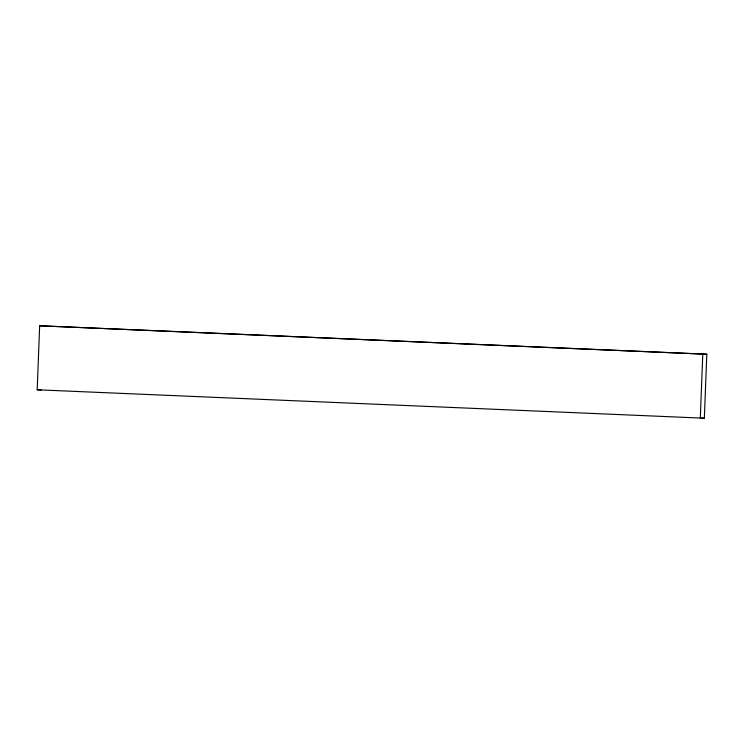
<?xml version="1.0" encoding="UTF-8"?>
<svg xmlns="http://www.w3.org/2000/svg" width="744" height="744" viewBox="0 0 744 744"><rect width="100%" height="100%" fill="white"/><g stroke="black" fill="none" stroke-linecap="round" stroke-linejoin="round"><path stroke-width="1.12" d="M704.345 418.212L37.2 389.791L39.655 325.788L706.8 354.209L704.345 418.212L700.309 418.082L702.773 354.079L706.8 354.209M37.2 389.791L41.227 389.921M39.655 325.788L702.773 354.079"/></g></svg>
